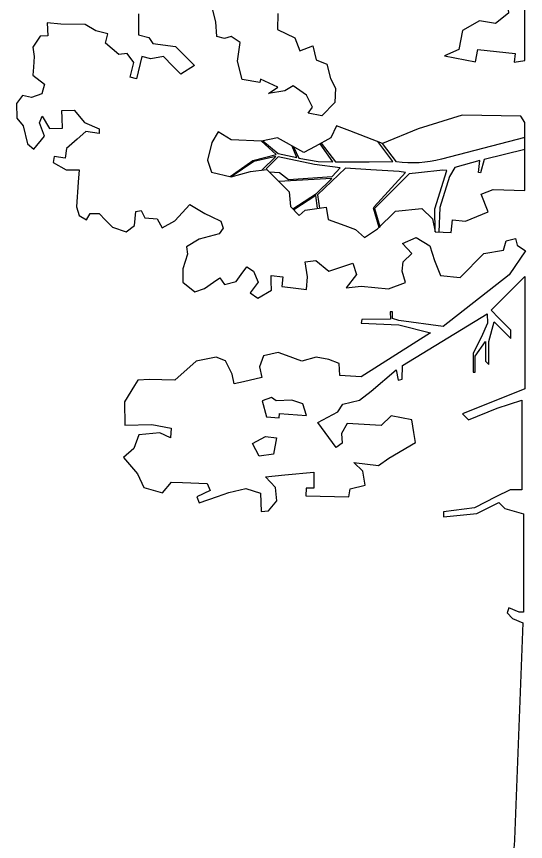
# Model space of a CAD drawing. Header units: millimetres. Extents: x 101 to 2864, y 2 to 1622.
# Drawn here: x 2058.9 to 2102.5, y 332.6 to 403.3 of the extents above; entities that cross this region are included whole.
import ezdxf

# ---------------------------------------------------------------- set-up
doc = ezdxf.new("R2010")
doc.units = ezdxf.units.MM
doc.layers.add('LayerEstreito', color=2, linetype='Continuous')

# ---------------------------------------------------------------- blocks, each defined once
blk = doc.blocks.new('Pinus contorta')
at = {"color": 0}
for points in [[(-1725.5, 5219.7), (-1729.3, 5123.8), (-1624.3, 5074.5), (-1593.7, 4995.9), (-1516.5, 5026), (-1495.8, 4943.2), (-1431.8, 4916.9), (-1411.1, 4830.4), (-1381, 4772.1), (-1384.7, 4687.5), (-1461.9, 4606.6), (-1544.8, 4623.5), (-1518.4, 4659.2), (-1554.2, 4730.7), (-1635.1, 4787.1), (-1684.1, 4757), (-1782, 4740.1), (-1725.5, 4777.7), (-1831.2, 4825.6), (-1834.7, 4805.9), (-1940.1, 4824.7), (-1968.4, 4933.8), (-1951.4, 5046.6), (-2006, 5082.4), (-2045.6, 5071.1), (-2092.7, 5082.4), (-2098.3, 5170.8), (-2120.9, 5255.4)], [(-246.4, 5000.7), (-245.5, 5369.9), (-350.5, 5284.4), (-342.7, 5222.3), (-420.6, 5160.1), (-517.8, 5175.6), (-619, 5117.3), (-642.3, 5004.6), (-727.9, 4965.7), (-541.2, 4930.8), (-527.5, 5004), (-303.8, 4981.3), (-309.1, 4929.4), (-246.6, 4938.1), (-246.4, 5000.7)], [(-269, 4605.3), (-621.4, 4611.6), (-885.7, 4529.9), (-1099.6, 4441.9), (-1294.7, 4517.3), (-1373.8, 4547.9), (-1408.6, 4474.6), (-1503.4, 4423.3), (-1570.4, 4387), (-1728.6, 4474.6), (-1823.4, 4454.8), (-2005.1, 4462.7), (-2084.2, 4510.1), (-2122.1, 4446.8), (-2147.4, 4340.4), (-2123.7, 4269.3), (-2005.1, 4241.7), (-1890.6, 4273.3), (-1791.8, 4285.1), (-1720.7, 4214.1), (-1657.5, 4151), (-1649.6, 4064.1), (-1598.2, 4008.9), (-1562.3, 4042.3), (-1436.2, 4060.2), (-1425.6, 3985.6), (-1325.6, 3949.7), (-1261.1, 3926.5), (-1207.1, 3878.7), (-1128, 3930), (-1021.4, 4036.5), (-863.3, 4052.3), (-800.1, 3989.2), (-783.6, 3911.6), (-687.9, 3907.6), (-679.9, 3983.3), (-601.9, 3975), (-464.6, 4031), (-507.8, 4137), (-436.4, 4166.2), (-246.4, 4158.5), (-246.4, 4567.8), (-269, 4605.3)], [(-2012.5, 4243.4), (-1876.9, 4339.7), (-1736.6, 4374.2), (-1823.4, 4454.8)], [(-1816.2, 4456.3), (-1724.4, 4380.5), (-1612, 4356.8), (-1640.6, 4425.8)], [(-1036.5, 4332.9), (-1126.9, 4452.4)], [(-1633.1, 4421.7), (-1600.5, 4354), (-1484.7, 4333.9), (-1395.8, 4330.2), (-1472.6, 4439.9)], [(-1467.2, 4442.8), (-1380, 4330.3), (-1179.2, 4331.1), (-1036.5, 4332.9)], [(-246.4, 4405.4), (-489.4, 4344.8), (-510.7, 4264.6), (-523.8, 4266.9), (-514.5, 4339.9), (-664.8, 4296.7), (-697.3, 4242.9), (-755, 4057), (-761.1, 3910.6)], [(-1821.5, 4281.6), (-1738.7, 4363.7), (-1869.4, 4333.4), (-2005.1, 4241.7)], [(-1777.3, 4270.6), (-1716.7, 4268), (-1662.4, 4224.7), (-1400.1, 4243.9), (-1352.8, 4295.5), (-1506, 4314.7), (-1723.6, 4361), (-1795.6, 4288.9)], [(-783.6, 3911.6), (-785.4, 4049.2), (-714, 4279.5), (-737, 4281.6), (-883.8, 4264.8), (-939.5, 4258.5), (-1145.9, 4052.2), (-1115.1, 3942.9), (-1119.7, 3938.3), (-1153, 4053), (-1148, 4061), (-960.9, 4266.7), (-998.8, 4273.4), (-1168.7, 4283.6), (-1320.6, 4292.7), (-1488.1, 4132.9), (-1476.9, 4054.4)], [(-1636, 4049.6), (-1495.4, 4140.4), (-1402.4, 4230.9), (-1720.7, 4214.1)], [(-1488.6, 4052.8), (-1497.8, 4130.3), (-1631.2, 4044.3)], [(-1793.7, 2802.5), (-1718.9, 2796.9), (-1716.9, 2823.2), (-1553.8, 2811), (-1576.4, 2881.4), (-1642.7, 2902.6), (-1735.8, 2899.8), (-1764.1, 2919.5), (-1820.5, 2899.8), (-1793.7, 2802.5)], [(-1800.1, 2684.6), (-1734.2, 2676.7), (-1752, 2578.9), (-1838.9, 2567.8), (-1878.9, 2642.5), (-1800.1, 2684.6)]]:
    blk.add_lwpolyline(points, dxfattribs=at)
for points in [[(-2560.8, 5219), (-2560.8, 5092.3), (-2499.2, 5075.5), (-2475, 5040.1), (-2338.8, 5021.5), (-2225, 4907.9), (-2308.6, 4855.7), (-2355.6, 4904.1), (-2411.5, 4961.9), (-2487.7, 4949.2), (-2542.1, 4961.9), (-2573, 4829.2), (-2611.1, 4838.9), (-2588.7, 4926.5), (-2629.8, 4980.5), (-2680.2, 4974.9), (-2759.6, 5042.8), (-2745.4, 5097.9), (-2818.2, 5116.5), (-2881.6, 5153.8), (-3027.1, 5155.7), (-3108.7, 5164.6), (-3105.5, 5086.7), (-3150.2, 5084.9), (-3195, 5017.8), (-3186.4, 4961.9), (-3191.3, 4898.5), (-3195, 4850.1), (-3126, 4796.1), (-3140.3, 4738), (-3202.8, 4716), (-3256.2, 4728.9), (-3293, 4681.1), (-3291.1, 4592.9), (-3252.5, 4546.9), (-3226.1, 4438.1), (-3188.1, 4407.3), (-3125.6, 4484.5), (-3155, 4565.3), (-3138.4, 4605.7), (-3096.1, 4530.7), (-3018, 4532.6), (-3019.5, 4592.6), (-3020.7, 4638.8), (-2947.1, 4640.7), (-2884.6, 4567.2), (-2798.1, 4528.6), (-2798.1, 4501), (-2878.2, 4513.6), (-2928.7, 4467.9), (-2992.4, 4410.4), (-3000.9, 4353.3), (-3066.7, 4363.2), (-3072.2, 4326.5), (-2995.9, 4284.1), (-2917.5, 4283.1), (-2923, 4209.4), (-2933.9, 4062), (-2917.5, 4008.7), (-2873.7, 3983.7), (-2851.9, 4021.9), (-2798.1, 4021), (-2758.9, 3981.9), (-2717, 3940), (-2634.8, 3911.1), (-2586.2, 3949.4), (-2578.3, 4032.9), (-2545.6, 4039.6), (-2524.2, 3995.7), (-2450.3, 3989.8), (-2419.6, 3935.2), (-2343.2, 3978.2), (-2254.2, 4076), (-2164.9, 4021.3), (-2126, 4003.1), (-2069, 3976.4), (-2054.7, 3933.7), (-2077.9, 3899.9), (-2197.2, 3867.9), (-2273.8, 3821.6), (-2268.4, 3777.2), (-2295.2, 3690), (-2295.2, 3610), (-2223.9, 3553), (-2166.5, 3572.5), (-2112.7, 3609.9), (-2074.3, 3636.6), (-2045.8, 3595.7), (-1976.7, 3614.3), (-1976.7, 3614.3), (-1946.4, 3655.7), (-1912.9, 3701.6), (-1872.3, 3675.1), (-1845.2, 3609.6), (-1892, 3547.1), (-1847, 3513.4), (-1764.7, 3561.5), (-1765.5, 3614.4), (-1766, 3649.2), (-1696.6, 3641), (-1703.3, 3584.2), (-1650.3, 3578), (-1554.8, 3566.7), (-1549.1, 3642.5), (-1563.2, 3732.3), (-1498.6, 3740.7), (-1421.5, 3675.5), (-1319.6, 3709.6), (-1276.6, 3723.9), (-1254.1, 3656.5), (-1315.9, 3575.2), (-1226, 3586.4), (-1063, 3569.5), (-961.9, 3608.8), (-981.5, 3676.2), (-975.9, 3732), (-922.5, 3782.8), (-978.7, 3841.8), (-897.2, 3878.3), (-815.7, 3827.7), (-787.6, 3740.7), (-751.1, 3650.9), (-632.8, 3638.5), (-491, 3781.8), (-373.2, 3802.2), (-357.6, 3858), (-301.4, 3872.2), (-291.3, 3832), (-241.7, 3798.8), (-338.9, 3653.2), (-736.2, 3344), (-1000.8, 3380.1), (-1039, 3392.8), (-1039, 3432.1), (-1052.4, 3431.4), (-1051.5, 3389.2), (-1222.4, 3385.8), (-1225.8, 3363.9), (-1000.8, 3353.7), (-811.2, 3306.4), (-1227.5, 3043.3), (-1355.1, 3051.3), (-1357.7, 3122.9), (-1421.5, 3146.8), (-1495.9, 3160.1), (-1581.7, 3136.8), (-1674, 3170.7), (-1724.5, 3189.3), (-1812.2, 3168.1), (-1836.7, 3101.7), (-1822.3, 3038.4), (-1932.6, 3013.3), (-1987.6, 3000.8), (-2000.9, 3059.2), (-2040.8, 3138.9), (-2096.6, 3160.1), (-2216.2, 3136.2), (-2343.3, 3021.9), (-2420.8, 3024.7), (-2495.2, 3027.4), (-2565, 3023.6), (-2585.6, 2990.2), (-2646.3, 2892), (-2644.1, 2753.9), (-2481.9, 2756.6), (-2365, 2735.4), (-2370.3, 2677), (-2434.1, 2706.2), (-2559, 2695.5), (-2590.1, 2613.8), (-2652, 2560.2), (-2567, 2461.9), (-2529.8, 2379.6), (-2418.2, 2347.8), (-2364.7, 2411.5), (-2298.6, 2408.8), (-2150.6, 2402.9), (-2131.1, 2361.1), (-2211.1, 2323.8), (-2197.6, 2286.7), (-2088.6, 2326.5), (-2019.5, 2350.4), (-1918.5, 2374.3), (-1830.8, 2345.1), (-1826.8, 2236.6), (-1782.1, 2239.2), (-1732, 2299.7), (-1739.9, 2378.6), (-1800, 2444.4), (-1684.6, 2454.9), (-1510.8, 2470.7), (-1511.2, 2375), (-1557.3, 2375.9), (-1558.2, 2328.7), (-1300.2, 2323.4), (-1292.3, 2370.7), (-1202.8, 2394.4), (-1216.9, 2477.2), (-1271.7, 2529.3), (-1123, 2511.1), (-1060.4, 2555.4), (-900.6, 2649.2), (-910.7, 2709.8), (-923.2, 2785.1), (-1046.5, 2809.4), (-1106.6, 2751), (-1311.1, 2764), (-1345.1, 2702.4), (-1341.3, 2644.4), (-1376.2, 2618.5), (-1376.2, 2618.5), (-1487.3, 2768.2), (-1365.8, 2832.8), (-1337.4, 2879.3), (-1236.6, 2902.5), (-1167.2, 2956), (-1016.5, 3083.8), (-1004.8, 3023.5), (-981.4, 3028), (-978.9, 3109.9), (-472.3, 3420.7), (-469, 3365.3), (-507, 3277.8), (-555.8, 3185.3), (-555.8, 3069.7), (-543.2, 3069.7), (-543.2, 3166.4), (-482.1, 3253.5), (-482.1, 3137.1), (-460.7, 3115.7), (-460.7, 3254.4), (-428.8, 3372), (-328.8, 3272.1), (-328.8, 3323.1), (-400.7, 3395), (-447.7, 3442), (-246.4, 3643.3), (-246.4, 2971.3), (-618.8, 2820.3), (-583.8, 2785.3), (-411.1, 2855.3), (-264.2, 2902.6), (-264.2, 2365.1), (-332.9, 2365.1), (-419.3, 2324.5), (-547.1, 2257.7), (-734.2, 2234.5), (-734.2, 2202.9), (-533.7, 2222.9), (-401.7, 2290.1), (-365.9, 2254.4), (-253.1, 2222.5), (-253.1, 1633.2), (-279, 1633.2), (-340.9, 1658.5), (-352.4, 1627.5), (-318.7, 1593.7), (-257, 1568.5), (-306.9, 269.5, -0.060946), (-323, 176.1, 0.073378)], [(-246.4, 4477.7), (-746, 4346.7, -0.100172), (-1015, 4331.4), (-1099.6, 4441.9)]]:
    blk.add_lwpolyline(points, format="xyb", dxfattribs=at)

msp = doc.modelspace()

# ---------------------------------------------------------------- block references
at = {"layer": 'LayerEstreito', "xscale": 0.01428571428571429, "yscale": 0.01428571428571429, "zscale": 0.01428571428571429}
msp.add_blockref('Pinus contorta', (2105.96669, 328.95012), dxfattribs=at)

doc.saveas('drawing.dxf')
